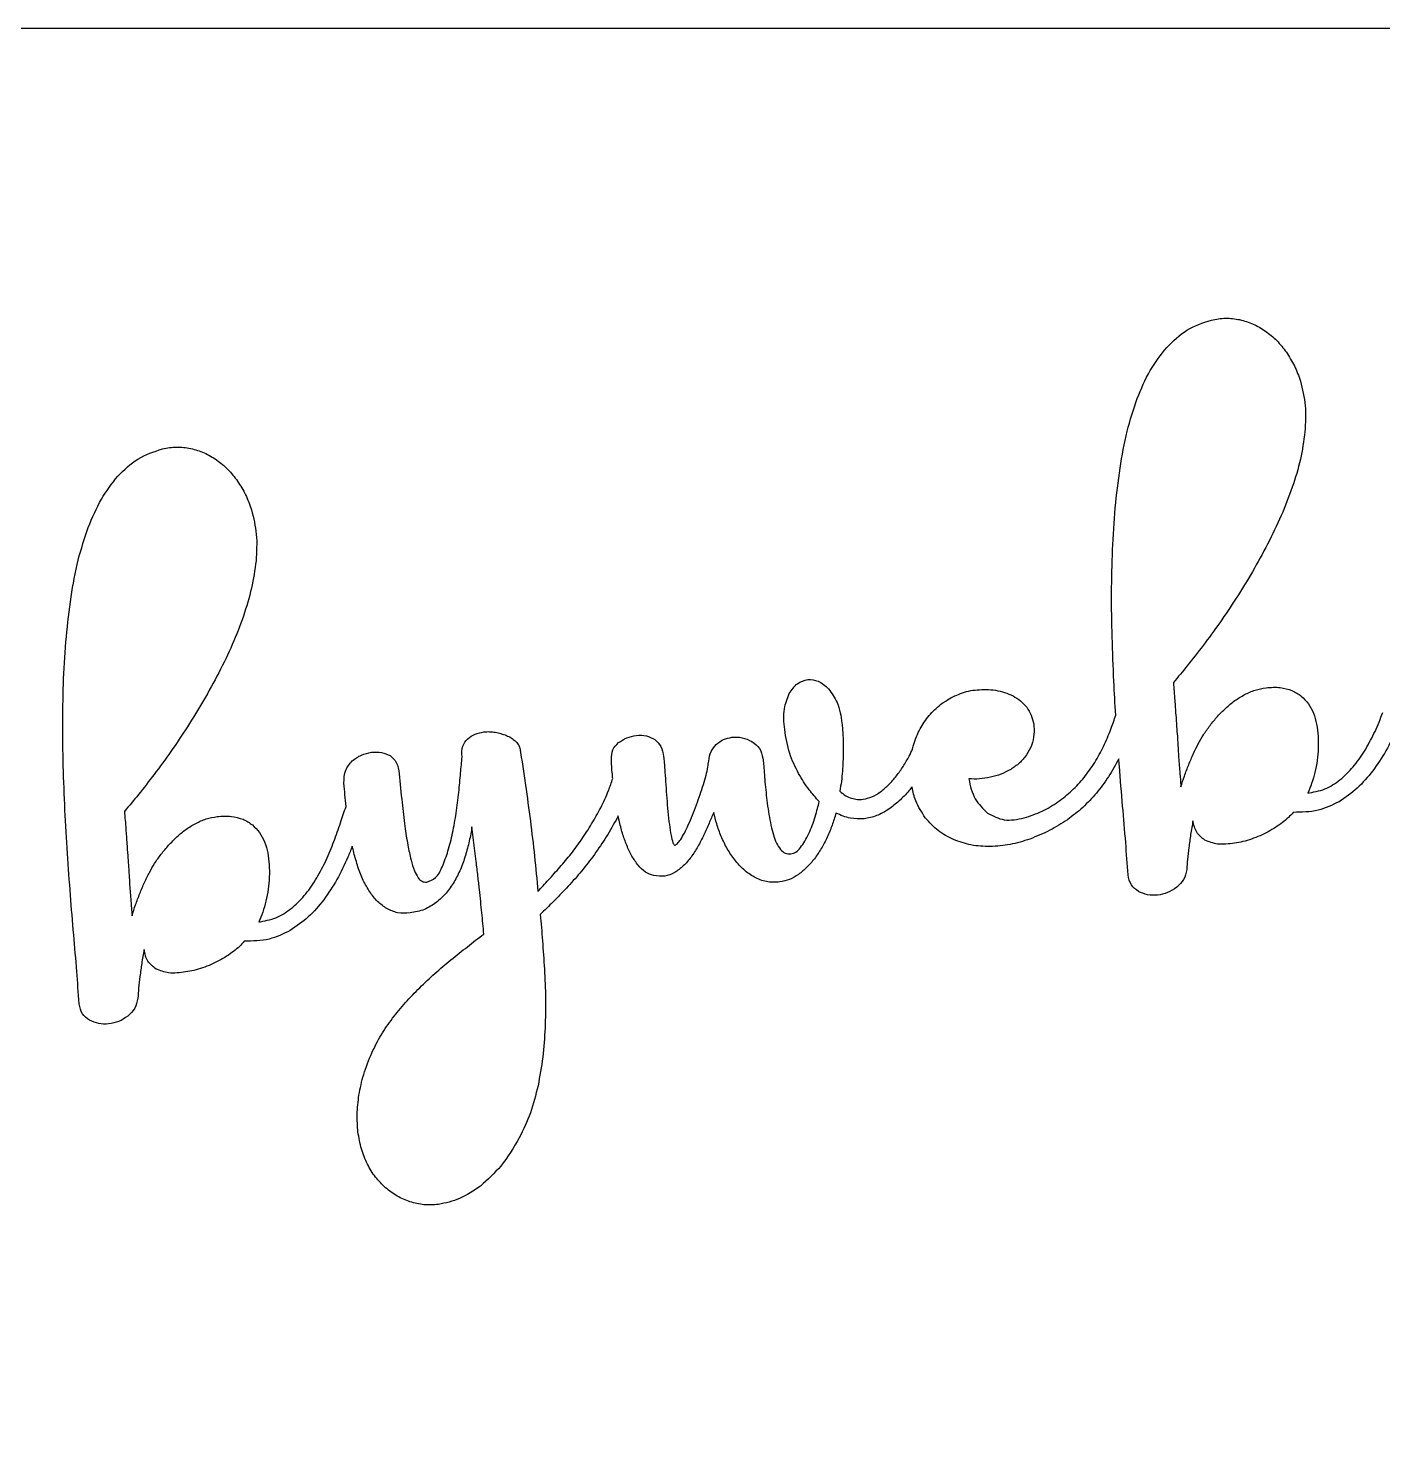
# Model space of a CAD drawing. Header units: millimetres. Extents: x -310 to 60, y -185 to 185.
# Drawn here: x -62.37 to -24.84, y 145.89 to 184.97 of the extents above; entities that cross this region are included whole.
import ezdxf

# ---------------------------------------------------------------- set-up
doc = ezdxf.new("R2010")
doc.units = ezdxf.units.MM
doc.layers.get('0').update_dxf_attribs({"linetype": 'CONTINUOUS'})

msp = doc.modelspace()

# ---------------------------------------------------------------- linework, layer by layer
for p, q in [((-26.92, 163.78), (-26.873, 163.786)), ((-49.961, 161.888), (-50.079, 162.846)), ((-55.982, 160.211), (-55.934, 160.217))]:
    msp.add_line(p, q)
msp.add_lwpolyline([(-200.681, -184.932), (-200.681, -185.032), (-240.681, -185.032), (-240.681, -184.932), (-245.424, -180.189), (-265.424, -180.189), (-270.262, -185.032), (-305.471, -185.032), (-310.471, -180.224), (-310.471, 179.968), (-305.471, 184.968), (54.529, 184.968), (59.529, 179.968), (59.529, -180.032), (54.529, -185.032), (19.319, -185.032), (14.482, -180.189), (-5.518, -180.189), (-10.261, -184.932), (-10.261, -185.032), (-50.261, -185.032), (-50.261, -184.932), (-55.004, -180.189), (-195.939, -180.189)], close=True)
for points, knots in [([(-30.83, 176.127), (-30.654, 176.301), (-30.3, 176.65), (-29.829, 176.806), (-29.593, 176.884)], [0, 0, 0, 0, 0.0732222, 0.1467386, 0.1467386, 0.1467386, 0.1467386]), ([(-29.593, 176.884), (-29.461, 176.909), (-29.201, 176.958), (-28.938, 176.916), (-28.809, 176.895)], [0, 0, 0, 0, 0.03990095, 0.07898185, 0.07898185, 0.07898185, 0.07898185]), ([(-28.809, 176.895), (-28.682, 176.861), (-28.428, 176.79), (-28.205, 176.649), (-28.093, 176.578)], [0, 0, 0, 0, 0.03912047, 0.07869063, 0.07869063, 0.07869063, 0.07869063]), ([(-28.093, 176.578), (-27.985, 176.495), (-27.766, 176.325), (-27.598, 176.103), (-27.513, 175.991)], [0, 0, 0, 0, 0.04065472, 0.08288815, 0.08288815, 0.08288815, 0.08288815]), ([(-31.648, 174.709), (-31.538, 174.976), (-31.329, 175.485), (-30.991, 175.92), (-30.83, 176.127)], [0, 0, 0, 0, 0.085987, 0.1643469, 0.1643469, 0.1643469, 0.1643469]), ([(-27.513, 175.991), (-27.434, 175.867), (-27.274, 175.616), (-27.175, 175.335), (-27.125, 175.192)], [0, 0, 0, 0, 0.04380397, 0.08906321, 0.08906321, 0.08906321, 0.08906321]), ([(-27.125, 175.192), (-27.07, 174.967), (-26.956, 174.505), (-26.986, 174.03), (-27, 173.787)], [0, 0, 0, 0, 0.0690171, 0.1418029, 0.1418029, 0.1418029, 0.1418029]), ([(-32.124, 172.783), (-32.068, 173.125), (-31.959, 173.78), (-31.748, 174.409), (-31.648, 174.709)], [0, 0, 0, 0, 0.1039312, 0.1987395, 0.1987395, 0.1987395, 0.1987395]), ([(-27, 173.787), (-27.035, 173.532), (-27.106, 173.009), (-27.267, 172.507), (-27.35, 172.251)], [0, 0, 0, 0, 0.0770821, 0.1577966, 0.1577966, 0.1577966, 0.1577966]), ([(-59.892, 172.559), (-59.716, 172.733), (-59.362, 173.081), (-58.891, 173.237), (-58.655, 173.315)], [0, 0, 0, 0, 0.0732222, 0.1467386, 0.1467386, 0.1467386, 0.1467386]), ([(-58.655, 173.315), (-58.523, 173.34), (-58.262, 173.39), (-58, 173.348), (-57.871, 173.327)], [0, 0, 0, 0, 0.03990095, 0.07898185, 0.07898185, 0.07898185, 0.07898185]), ([(-57.871, 173.327), (-57.744, 173.292), (-57.49, 173.222), (-57.267, 173.081), (-57.155, 173.01)], [0, 0, 0, 0, 0.03912003, 0.07869096, 0.07869096, 0.07869096, 0.07869096]), ([(-57.155, 173.01), (-57.047, 172.927), (-56.828, 172.756), (-56.66, 172.535), (-56.575, 172.422)], [0, 0, 0, 0, 0.04065407, 0.0828875, 0.0828875, 0.0828875, 0.0828875]), ([(-32.33, 170.521), (-32.31, 170.907), (-32.271, 171.664), (-32.173, 172.415), (-32.124, 172.783)], [0, 0, 0, 0, 0.1160285, 0.2272083, 0.2272083, 0.2272083, 0.2272083]), ([(-60.709, 171.141), (-60.6, 171.407), (-60.39, 171.917), (-60.053, 172.352), (-59.892, 172.559)], [0, 0, 0, 0, 0.0859873, 0.1643468, 0.1643468, 0.1643468, 0.1643468]), ([(-56.575, 172.422), (-56.496, 172.299), (-56.335, 172.048), (-56.237, 171.767), (-56.186, 171.624)], [0, 0, 0, 0, 0.04380397, 0.08906321, 0.08906321, 0.08906321, 0.08906321]), ([(-27.35, 172.251), (-27.448, 171.987), (-27.647, 171.451), (-27.903, 170.94), (-28.033, 170.68)], [0, 0, 0, 0, 0.0842305, 0.1714462, 0.1714462, 0.1714462, 0.1714462]), ([(-56.186, 171.624), (-56.131, 171.399), (-56.018, 170.937), (-56.047, 170.462), (-56.062, 170.218)], [0, 0, 0, 0, 0.0690172, 0.141803, 0.141803, 0.141803, 0.141803]), ([(-61.186, 169.214), (-61.129, 169.557), (-61.021, 170.212), (-60.81, 170.841), (-60.709, 171.141)], [0, 0, 0, 0, 0.1039313, 0.1987395, 0.1987395, 0.1987395, 0.1987395]), ([(-32.341, 168.101), (-32.35, 168.509), (-32.368, 169.315), (-32.343, 170.122), (-32.33, 170.521)], [0, 0, 0, 0, 0.1222313, 0.2419801, 0.2419801, 0.2419801, 0.2419801]), ([(-28.033, 170.68), (-28.171, 170.422), (-28.444, 169.913), (-28.75, 169.424), (-28.902, 169.183)], [0, 0, 0, 0, 0.0876744, 0.1730869, 0.1730869, 0.1730869, 0.1730869]), ([(-56.062, 170.218), (-56.097, 169.963), (-56.168, 169.441), (-56.329, 168.939), (-56.412, 168.682)], [0, 0, 0, 0, 0.0770824, 0.1577965, 0.1577965, 0.1577965, 0.1577965]), ([(-61.392, 166.952), (-61.372, 167.339), (-61.333, 168.096), (-61.234, 168.847), (-61.186, 169.214)], [0, 0, 0, 0, 0.1160283, 0.2272082, 0.2272082, 0.2272082, 0.2272082]), ([(-28.902, 169.183), (-29.052, 168.953), (-29.346, 168.505), (-29.666, 168.076), (-29.822, 167.867)], [0, 0, 0, 0, 0.0823098, 0.1606278, 0.1606278, 0.1606278, 0.1606278]), ([(-56.412, 168.682), (-56.509, 168.419), (-56.708, 167.883), (-56.965, 167.371), (-57.095, 167.111)], [0, 0, 0, 0, 0.0842305, 0.1714462, 0.1714462, 0.1714462, 0.1714462]), ([(-32.242, 165.943), (-32.261, 166.255), (-32.303, 166.974), (-32.328, 167.694), (-32.341, 168.101)], [0.0264023, 0.0264023, 0.0264023, 0.0264023, 0.1201037, 0.2424794, 0.2424794, 0.2424794, 0.2424794]), ([(-29.822, 167.867), (-29.966, 167.679), (-30.234, 167.331), (-30.516, 166.995), (-30.645, 166.841)], [0, 0, 0, 0, 0.0710642, 0.1315458, 0.1315458, 0.1315458, 0.1315458]), ([(-61.403, 164.533), (-61.412, 164.94), (-61.429, 165.747), (-61.404, 166.553), (-61.392, 166.952)], [0, 0, 0, 0, 0.1222312, 0.2419802, 0.2419802, 0.2419802, 0.2419802]), ([(-57.095, 167.111), (-57.233, 166.853), (-57.505, 166.345), (-57.812, 165.856), (-57.963, 165.614)], [0, 0, 0, 0, 0.087675, 0.1730871, 0.1730871, 0.1730871, 0.1730871]), ([(-41.289, 166.537), (-41.221, 166.641), (-41.095, 166.833), (-40.876, 166.897), (-40.775, 166.927)], [0, 0, 0, 0, 0.03577073, 0.06641086, 0.06641086, 0.06641086, 0.06641086]), ([(-40.775, 166.927), (-40.676, 166.921), (-40.454, 166.907), (-40.29, 166.755), (-40.2, 166.671)], [0, 0, 0, 0, 0.02905178, 0.06471279, 0.06471279, 0.06471279, 0.06471279]), ([(-41.415, 165.542), (-41.435, 165.735), (-41.469, 166.078), (-41.344, 166.397), (-41.289, 166.537)], [0, 0, 0, 0, 0.0570326, 0.1015369, 0.1015369, 0.1015369, 0.1015369]), ([(-40.2, 166.671), (-40.111, 166.547), (-39.906, 166.261), (-39.856, 165.911), (-39.828, 165.713)], [0, 0, 0, 0, 0.0452373, 0.1040756, 0.1040756, 0.1040756, 0.1040756]), ([(-36.757, 166.447), (-36.613, 166.509), (-36.318, 166.636), (-35.997, 166.646), (-35.833, 166.651)], [0, 0, 0, 0, 0.04661331, 0.09538192, 0.09538192, 0.09538192, 0.09538192]), ([(-35.833, 166.651), (-35.745, 166.647), (-35.571, 166.639), (-35.404, 166.592), (-35.321, 166.569)], [0, 0, 0, 0, 0.02621276, 0.05198516, 0.05198516, 0.05198516, 0.05198516]), ([(-35.321, 166.569), (-35.241, 166.54), (-35.084, 166.481), (-34.948, 166.382), (-34.881, 166.333)], [0, 0, 0, 0, 0.02526576, 0.05015843, 0.05015843, 0.05015843, 0.05015843]), ([(-30.645, 166.841), (-30.632, 166.677), (-30.609, 166.379), (-30.588, 166.082), (-30.578, 165.948)], [0, 0, 0, 0, 0.04940132, 0.08949876, 0.08949876, 0.08949876, 0.08949876]), ([(-29.192, 166.136), (-29.111, 166.208), (-28.949, 166.349), (-28.763, 166.456), (-28.67, 166.509)], [0, 0, 0, 0, 0.0322931, 0.06430961, 0.06430961, 0.06430961, 0.06430961]), ([(-28.67, 166.509), (-28.575, 166.554), (-28.385, 166.644), (-28.179, 166.679), (-28.076, 166.697)], [0, 0, 0, 0, 0.03148333, 0.06251354, 0.06251354, 0.06251354, 0.06251354]), ([(-28.076, 166.697), (-27.944, 166.709), (-27.7, 166.731), (-27.467, 166.656), (-27.36, 166.621)], [0, 0, 0, 0, 0.03935915, 0.07270146, 0.07270146, 0.07270146, 0.07270146]), ([(-27.36, 166.621), (-27.27, 166.575), (-27.092, 166.484), (-26.966, 166.33), (-26.904, 166.254)], [0, 0, 0, 0, 0.03012771, 0.05910964, 0.05910964, 0.05910964, 0.05910964]), ([(-37.449, 165.884), (-37.35, 165.995), (-37.15, 166.22), (-36.889, 166.371), (-36.757, 166.447)], [0, 0, 0, 0, 0.04432318, 0.0897396, 0.0897396, 0.0897396, 0.0897396]), ([(-34.881, 166.333), (-34.82, 166.277), (-34.697, 166.164), (-34.622, 166.015), (-34.585, 165.94)], [0, 0, 0, 0, 0.02463033, 0.04956544, 0.04956544, 0.04956544, 0.04956544]), ([(-29.629, 165.654), (-29.561, 165.739), (-29.426, 165.909), (-29.27, 166.061), (-29.192, 166.136)], [0, 0, 0, 0, 0.03257683, 0.06513873, 0.06513873, 0.06513873, 0.06513873]), ([(-26.904, 166.254), (-26.852, 166.169), (-26.745, 165.994), (-26.7, 165.793), (-26.677, 165.69)], [0, 0, 0, 0, 0.02963799, 0.06120509, 0.06120509, 0.06120509, 0.06120509]), ([(-39.828, 165.713), (-39.823, 165.663), (-39.811, 165.552), (-39.803, 165.44), (-39.799, 165.378)], [0, 0, 0, 0, 0.01500298, 0.03362475, 0.03362475, 0.03362475, 0.03362475]), ([(-37.852, 165.079), (-37.805, 165.226), (-37.712, 165.515), (-37.536, 165.763), (-37.449, 165.884)], [0, 0, 0, 0, 0.04596224, 0.09050032, 0.09050032, 0.09050032, 0.09050032]), ([(-34.585, 165.94), (-34.556, 165.857), (-34.497, 165.686), (-34.504, 165.505), (-34.508, 165.411)], [0, 0, 0, 0, 0.02594471, 0.05382575, 0.05382575, 0.05382575, 0.05382575]), ([(-32.58, 165.074), (-32.509, 165.233), (-32.382, 165.517), (-32.284, 165.812), (-32.242, 165.943)], [0, 0, 0, 0, 0.05215117, 0.09335312, 0.09335312, 0.09335312, 0.09335312]), ([(-30.578, 165.948), (-30.57, 165.84), (-30.556, 165.642), (-30.542, 165.444), (-30.535, 165.355)], [0, 0, 0, 0, 0.03259176, 0.05947569, 0.05947569, 0.05947569, 0.05947569]), ([(-26.677, 165.69), (-26.661, 165.58), (-26.628, 165.36), (-26.63, 165.137), (-26.632, 165.024)], [0, 0, 0, 0, 0.03315008, 0.06679314, 0.06679314, 0.06679314, 0.06679314]), ([(-25.317, 164.998), (-25.227, 165.16), (-25.045, 165.487), (-24.911, 165.836), (-24.843, 166.012)], [0, 0, 0, 0, 0.0555072, 0.1119936, 0.1119936, 0.1119936, 0.1119936]), ([(-57.963, 165.614), (-58.114, 165.385), (-58.408, 164.937), (-58.728, 164.508), (-58.884, 164.298)], [0, 0, 0, 0, 0.0823098, 0.1606278, 0.1606278, 0.1606278, 0.1606278]), ([(-50.197, 165.286), (-50.131, 165.333), (-49.996, 165.429), (-49.832, 165.459), (-49.749, 165.474)], [0, 0, 0, 0, 0.02403349, 0.04915164, 0.04915164, 0.04915164, 0.04915164]), ([(-49.749, 165.474), (-49.697, 165.479), (-49.591, 165.487), (-49.486, 165.472), (-49.433, 165.465)], [0, 0, 0, 0, 0.01564581, 0.03165603, 0.03165603, 0.03165603, 0.03165603]), ([(-49.433, 165.465), (-49.381, 165.454), (-49.276, 165.432), (-49.176, 165.394), (-49.126, 165.375)], [0, 0, 0, 0, 0.01613418, 0.03203303, 0.03203303, 0.03203303, 0.03203303]), ([(-49.126, 165.375), (-49.08, 165.355), (-48.991, 165.315), (-48.915, 165.254), (-48.878, 165.225)], [0, 0, 0, 0, 0.01514338, 0.02915049, 0.02915049, 0.02915049, 0.02915049]), ([(-46.019, 165.177), (-45.944, 165.226), (-45.795, 165.326), (-45.618, 165.359), (-45.53, 165.376)], [0, 0, 0, 0, 0.02655026, 0.0533233, 0.0533233, 0.0533233, 0.0533233]), ([(-45.53, 165.376), (-45.433, 165.382), (-45.25, 165.394), (-45.09, 165.306), (-45.014, 165.264)], [0, 0, 0, 0, 0.02838571, 0.05375036, 0.05375036, 0.05375036, 0.05375036]), ([(-43.311, 165.128), (-43.246, 165.179), (-43.117, 165.279), (-42.956, 165.311), (-42.876, 165.327)], [0, 0, 0, 0, 0.02414933, 0.04841799, 0.04841799, 0.04841799, 0.04841799]), ([(-42.876, 165.327), (-42.781, 165.33), (-42.586, 165.337), (-42.412, 165.251), (-42.323, 165.207)], [0, 0, 0, 0, 0.02813691, 0.05733502, 0.05733502, 0.05733502, 0.05733502]), ([(-41.029, 164.32), (-41.121, 164.504), (-41.313, 164.891), (-41.38, 165.318), (-41.415, 165.542)], [0, 0, 0, 0, 0.0610758, 0.1288288, 0.1288288, 0.1288288, 0.1288288]), ([(-39.799, 165.378), (-39.796, 165.306), (-39.788, 165.153), (-39.79, 165), (-39.791, 164.92)], [0, 0, 0, 0, 0.02167484, 0.0458617, 0.0458617, 0.0458617, 0.0458617]), ([(-34.508, 165.411), (-34.524, 165.306), (-34.555, 165.1), (-34.662, 164.922), (-34.715, 164.836)], [0, 0, 0, 0, 0.03164288, 0.06172583, 0.06172583, 0.06172583, 0.06172583]), ([(-30.535, 165.355), (-30.53, 165.282), (-30.52, 165.148), (-30.513, 165.014), (-30.51, 164.953)], [0, 0, 0, 0, 0.02208264, 0.04027222, 0.04027222, 0.04027222, 0.04027222]), ([(-29.954, 165.148), (-29.907, 165.232), (-29.81, 165.408), (-29.691, 165.569), (-29.629, 165.654)], [0, 0, 0, 0, 0.0288004, 0.06013014, 0.06013014, 0.06013014, 0.06013014]), ([(-24.456, 165.569), (-24.55, 165.36), (-24.736, 164.947), (-24.995, 164.576), (-25.122, 164.394)], [0, 0, 0, 0, 0.0688569, 0.1353862, 0.1353862, 0.1353862, 0.1353862]), ([(-53.398, 164.67), (-53.316, 164.731), (-53.155, 164.851), (-52.957, 164.891), (-52.86, 164.911)], [0, 0, 0, 0, 0.03025863, 0.05968192, 0.05968192, 0.05968192, 0.05968192]), ([(-52.86, 164.911), (-52.766, 164.917), (-52.586, 164.929), (-52.424, 164.853), (-52.346, 164.817)], [0, 0, 0, 0, 0.02772576, 0.05295321, 0.05295321, 0.05295321, 0.05295321]), ([(-50.353, 164.784), (-50.358, 164.888), (-50.367, 165.076), (-50.25, 165.221), (-50.197, 165.286)], [0, 0, 0, 0, 0.03000621, 0.05428194, 0.05428194, 0.05428194, 0.05428194]), ([(-48.878, 165.225), (-48.848, 165.195), (-48.79, 165.139), (-48.764, 165.064), (-48.751, 165.029)], [0, 0, 0, 0, 0.01252299, 0.02362899, 0.02362899, 0.02362899, 0.02362899]), ([(-48.751, 165.029), (-48.698, 164.687), (-48.595, 164.014), (-48.505, 163.34), (-48.461, 163.009)], [0, 0, 0, 0, 0.1038389, 0.2040482, 0.2040482, 0.2040482, 0.2040482]), ([(-46.21, 164.712), (-46.209, 164.805), (-46.208, 164.986), (-46.081, 165.115), (-46.019, 165.177)], [0, 0, 0, 0, 0.02681362, 0.05205722, 0.05205722, 0.05205722, 0.05205722]), ([(-45.014, 165.264), (-44.952, 165.203), (-44.819, 165.074), (-44.786, 164.89), (-44.769, 164.792)], [0, 0, 0, 0, 0.02533616, 0.05436113, 0.05436113, 0.05436113, 0.05436113]), ([(-43.52, 164.667), (-43.507, 164.758), (-43.481, 164.933), (-43.366, 165.065), (-43.311, 165.128)], [0, 0, 0, 0, 0.02696671, 0.05158861, 0.05158861, 0.05158861, 0.05158861]), ([(-42.323, 165.207), (-42.244, 165.149), (-42.084, 165.032), (-42.04, 164.84), (-42.018, 164.743)], [0, 0, 0, 0, 0.02852115, 0.05723743, 0.05723743, 0.05723743, 0.05723743]), ([(-39.791, 164.92), (-39.794, 164.833), (-39.798, 164.654), (-39.81, 164.476), (-39.816, 164.385)], [0, 0, 0, 0, 0.0261159, 0.05356586, 0.05356586, 0.05356586, 0.05356586]), ([(-33.116, 164.216), (-33.014, 164.35), (-32.81, 164.619), (-32.657, 164.921), (-32.58, 165.074)], [0, 0, 0, 0, 0.0502187, 0.1012918, 0.1012918, 0.1012918, 0.1012918]), ([(-30.51, 164.953), (-30.507, 164.901), (-30.502, 164.798), (-30.494, 164.697), (-30.491, 164.647)], [0, 0, 0, 0, 0.01578501, 0.03065399, 0.03065399, 0.03065399, 0.03065399]), ([(-30.221, 164.565), (-30.178, 164.669), (-30.097, 164.867), (-30, 165.057), (-29.954, 165.148)], [0, 0, 0, 0, 0.03347156, 0.06413351, 0.06413351, 0.06413351, 0.06413351]), ([(-26.632, 165.024), (-26.639, 164.911), (-26.653, 164.686), (-26.701, 164.464), (-26.725, 164.354)], [0, 0, 0, 0, 0.03389144, 0.06776138, 0.06776138, 0.06776138, 0.06776138]), ([(-25.979, 164.186), (-25.855, 164.305), (-25.602, 164.55), (-25.413, 164.847), (-25.317, 164.998)], [0, 0, 0, 0, 0.0514927, 0.1051442, 0.1051442, 0.1051442, 0.1051442]), ([(-61.287, 162.111), (-61.312, 162.511), (-61.362, 163.317), (-61.389, 164.125), (-61.403, 164.533)], [0, 0, 0, 0, 0.1201037, 0.2424795, 0.2424795, 0.2424795, 0.2424795]), ([(-53.625, 164.055), (-53.622, 164.18), (-53.618, 164.413), (-53.468, 164.588), (-53.398, 164.67)], [0, 0, 0, 0, 0.03616613, 0.06729594, 0.06729594, 0.06729594, 0.06729594]), ([(-52.346, 164.817), (-52.282, 164.758), (-52.136, 164.624), (-52.111, 164.426), (-52.097, 164.316)], [0, 0, 0, 0, 0.02554782, 0.05760474, 0.05760474, 0.05760474, 0.05760474]), ([(-50.444, 163.799), (-50.427, 163.978), (-50.396, 164.306), (-50.367, 164.634), (-50.353, 164.784)], [0, 0, 0, 0, 0.05390196, 0.09885627, 0.09885627, 0.09885627, 0.09885627]), ([(-46.189, 164.297), (-46.196, 164.375), (-46.209, 164.513), (-46.21, 164.651), (-46.21, 164.712)], [0, 0, 0, 0, 0.0232737, 0.0415281, 0.0415281, 0.0415281, 0.0415281]), ([(-44.769, 164.792), (-44.763, 164.738), (-44.749, 164.592), (-44.739, 164.447), (-44.733, 164.355)], [0, 0, 0, 0, 0.01635621, 0.04383937, 0.04383937, 0.04383937, 0.04383937]), ([(-43.593, 164.278), (-43.574, 164.352), (-43.542, 164.481), (-43.527, 164.612), (-43.52, 164.667)], [0, 0, 0, 0, 0.02310634, 0.03969675, 0.03969675, 0.03969675, 0.03969675]), ([(-42.018, 164.743), (-42.012, 164.689), (-41.998, 164.56), (-41.988, 164.43), (-41.983, 164.354)], [0, 0, 0, 0, 0.01635278, 0.03902067, 0.03902067, 0.03902067, 0.03902067]), ([(-38.319, 164.254), (-38.254, 164.341), (-38.124, 164.517), (-38.017, 164.709), (-37.964, 164.806)], [0, 0, 0, 0, 0.0324899, 0.0656712, 0.0656712, 0.0656712, 0.0656712]), ([(-34.715, 164.836), (-34.777, 164.758), (-34.901, 164.602), (-35.067, 164.493), (-35.15, 164.438)], [0, 0, 0, 0, 0.02964709, 0.05926724, 0.05926724, 0.05926724, 0.05926724]), ([(-32.158, 164.731), (-32.25, 164.561), (-32.43, 164.227), (-32.663, 163.927), (-32.778, 163.78)], [0.0001326, 0.0001326, 0.0001326, 0.0001326, 0.0579603, 0.1138795, 0.1138795, 0.1138795, 0.1138795]), ([(-32.051, 163.422), (-32.082, 163.788), (-32.12, 164.225), (-32.153, 164.661), (-32.158, 164.731)], [0, 0, 0, 0, 0.1103358, 0.1314001, 0.1314001, 0.1314001, 0.1314001]), ([(-30.491, 164.647), (-30.487, 164.598), (-30.479, 164.499), (-30.47, 164.399), (-30.466, 164.348)], [0, 0, 0, 0, 0.01471217, 0.03002396, 0.03002396, 0.03002396, 0.03002396]), ([(-30.436, 163.953), (-30.405, 164.052), (-30.34, 164.259), (-30.261, 164.461), (-30.221, 164.565)], [0, 0, 0, 0, 0.0312722, 0.06495289, 0.06495289, 0.06495289, 0.06495289]), ([(-58.884, 164.298), (-59.028, 164.111), (-59.296, 163.763), (-59.577, 163.427), (-59.707, 163.272)], [0, 0, 0, 0, 0.0710642, 0.1315458, 0.1315458, 0.1315458, 0.1315458]), ([(-52.097, 164.316), (-52.071, 164.049), (-52.024, 163.563), (-51.964, 163.079), (-51.937, 162.86)], [0, 0, 0, 0, 0.0804169, 0.1464171, 0.1464171, 0.1464171, 0.1464171]), ([(-46.511, 163.375), (-46.435, 163.531), (-46.306, 163.795), (-46.214, 164.073), (-46.178, 164.188)], [0, 0, 0, 0, 0.05191526, 0.08793225, 0.08793225, 0.08793225, 0.08793225]), ([(-44.733, 164.355), (-44.725, 164.241), (-44.709, 164.003), (-44.691, 163.765), (-44.682, 163.642)], [0, 0, 0, 0, 0.03439705, 0.07149076, 0.07149076, 0.07149076, 0.07149076]), ([(-43.757, 163.738), (-43.726, 163.83), (-43.666, 164.008), (-43.617, 164.19), (-43.593, 164.278)], [0, 0, 0, 0, 0.02912502, 0.05642483, 0.05642483, 0.05642483, 0.05642483]), ([(-41.983, 164.354), (-41.975, 164.265), (-41.961, 164.08), (-41.942, 163.894), (-41.932, 163.798)], [0, 0, 0, 0, 0.02687049, 0.05583019, 0.05583019, 0.05583019, 0.05583019]), ([(-40.457, 163.544), (-40.553, 163.651), (-40.77, 163.891), (-40.937, 164.167), (-41.029, 164.32)], [0, 0, 0, 0, 0.04318358, 0.09664948, 0.09664948, 0.09664948, 0.09664948]), ([(-39.816, 164.385), (-39.824, 164.292), (-39.84, 164.106), (-39.872, 163.923), (-39.887, 163.832)], [0, 0, 0, 0, 0.0279842, 0.05575851, 0.05575851, 0.05575851, 0.05575851]), ([(-38.755, 163.82), (-38.677, 163.884), (-38.518, 164.014), (-38.386, 164.173), (-38.319, 164.254)], [0, 0, 0, 0, 0.03024556, 0.06169908, 0.06169908, 0.06169908, 0.06169908]), ([(-35.715, 164.217), (-35.816, 164.198), (-36.014, 164.161), (-36.215, 164.17), (-36.314, 164.174)], [0, 0, 0, 0, 0.03060974, 0.0602478, 0.0602478, 0.0602478, 0.0602478]), ([(-36.314, 164.174), (-36.272, 163.978), (-36.192, 163.61), (-35.92, 163.35), (-35.793, 163.228)], [0, 0, 0, 0, 0.0585413, 0.1101711, 0.1101711, 0.1101711, 0.1101711]), ([(-35.15, 164.438), (-35.239, 164.39), (-35.418, 164.294), (-35.616, 164.243), (-35.715, 164.217)], [0, 0, 0, 0, 0.03012126, 0.06087285, 0.06087285, 0.06087285, 0.06087285]), ([(-33.842, 163.534), (-33.709, 163.636), (-33.443, 163.838), (-33.225, 164.09), (-33.116, 164.216)], [0, 0, 0, 0, 0.050022, 0.09984211, 0.09984211, 0.09984211, 0.09984211]), ([(-30.466, 164.348), (-30.461, 164.289), (-30.451, 164.157), (-30.441, 164.026), (-30.436, 163.953)], [0, 0, 0, 0, 0.01771586, 0.03964091, 0.03964091, 0.03964091, 0.03964091]), ([(-26.725, 164.354), (-26.752, 164.25), (-26.803, 164.054), (-26.883, 163.868), (-26.92, 163.78)], [0, 0, 0, 0, 0.03212422, 0.06072369, 0.06072369, 0.06072369, 0.06072369]), ([(-26.873, 163.786), (-26.708, 163.818), (-26.379, 163.882), (-26.112, 164.085), (-25.979, 164.186)], [0, 0, 0, 0, 0.0497241, 0.09909959, 0.09909959, 0.09909959, 0.09909959]), ([(-25.122, 164.394), (-25.258, 164.227), (-25.527, 163.899), (-25.878, 163.66), (-26.051, 163.542)], [0, 0, 0, 0, 0.0641199, 0.1266157, 0.1266157, 0.1266157, 0.1266157]), ([(-53.568, 163.412), (-53.578, 163.518), (-53.598, 163.733), (-53.616, 163.947), (-53.625, 164.055)], [0.00565195, 0.00565195, 0.00565195, 0.00565195, 0.03766899, 0.07024119, 0.07024119, 0.07024119, 0.07024119]), ([(-50.615, 162.678), (-50.579, 162.861), (-50.506, 163.232), (-50.465, 163.608), (-50.444, 163.799)], [0, 0, 0, 0, 0.0559356, 0.1134529, 0.1134529, 0.1134529, 0.1134529]), ([(-43.971, 163.167), (-43.933, 163.262), (-43.858, 163.451), (-43.79, 163.643), (-43.757, 163.738)], [0, 0, 0, 0, 0.03067103, 0.06092526, 0.06092526, 0.06092526, 0.06092526]), ([(-41.932, 163.798), (-41.921, 163.698), (-41.899, 163.493), (-41.867, 163.289), (-41.851, 163.186)], [0, 0, 0, 0, 0.03045035, 0.06180934, 0.06180934, 0.06180934, 0.06180934]), ([(-39.887, 163.832), (-39.835, 163.787), (-39.737, 163.703), (-39.617, 163.658), (-39.561, 163.636)], [0, 0, 0, 0, 0.02047354, 0.03830068, 0.03830068, 0.03830068, 0.03830068]), ([(-39.243, 163.609), (-39.159, 163.626), (-38.982, 163.664), (-38.833, 163.766), (-38.755, 163.82)], [0, 0, 0, 0, 0.02562595, 0.05363464, 0.05363464, 0.05363464, 0.05363464]), ([(-37.972, 163.843), (-38.06, 163.746), (-38.234, 163.555), (-38.441, 163.402), (-38.544, 163.326)], [0, 0, 0, 0, 0.03914569, 0.07724472, 0.07724472, 0.07724472, 0.07724472]), ([(-37.518, 163.095), (-37.616, 163.247), (-37.788, 163.513), (-37.86, 163.818), (-37.885, 163.952)], [0, 0, 0, 0, 0.05348182, 0.09407697, 0.09407697, 0.09407697, 0.09407697]), ([(-32.778, 163.78), (-32.9, 163.643), (-33.143, 163.37), (-33.436, 163.15), (-33.582, 163.04)], [0, 0, 0, 0, 0.0547755, 0.109472, 0.109472, 0.109472, 0.109472]), ([(-53.905, 162.443), (-53.843, 162.615), (-53.728, 162.937), (-53.619, 163.261), (-53.568, 163.412)], [0, 0, 0, 0, 0.0548062, 0.1025383, 0.1025383, 0.1025383, 0.1025383]), ([(-47.038, 162.501), (-46.944, 162.641), (-46.755, 162.925), (-46.593, 163.225), (-46.511, 163.375)], [0, 0, 0, 0, 0.0507986, 0.1021907, 0.1021907, 0.1021907, 0.1021907]), ([(-44.682, 163.642), (-44.672, 163.517), (-44.652, 163.272), (-44.624, 163.027), (-44.61, 162.907)], [0, 0, 0, 0, 0.03767418, 0.07382708, 0.07382708, 0.07382708, 0.07382708]), ([(-40.568, 163.126), (-40.546, 163.201), (-40.506, 163.34), (-40.472, 163.48), (-40.457, 163.544)], [0, 0, 0, 0, 0.02359609, 0.04334737, 0.04334737, 0.04334737, 0.04334737]), ([(-39.561, 163.636), (-39.508, 163.623), (-39.403, 163.598), (-39.296, 163.605), (-39.243, 163.609)], [0, 0, 0, 0, 0.01636626, 0.03205348, 0.03205348, 0.03205348, 0.03205348]), ([(-34.779, 163.093), (-34.61, 163.148), (-34.279, 163.255), (-33.986, 163.442), (-33.842, 163.534)], [0, 0, 0, 0, 0.0530457, 0.1039792, 0.1039792, 0.1039792, 0.1039792]), ([(-31.901, 161.512), (-31.922, 161.811), (-31.966, 162.448), (-32.022, 163.084), (-32.051, 163.422)], [0, 0, 0, 0, 0.0899626, 0.1915874, 0.1915874, 0.1915874, 0.1915874]), ([(-26.051, 163.542), (-26.243, 163.449), (-26.645, 163.253), (-27.092, 163.249), (-27.326, 163.246)], [0, 0, 0, 0, 0.063201, 0.1323989, 0.1323989, 0.1323989, 0.1323989]), ([(-59.707, 163.272), (-59.694, 163.108), (-59.671, 162.811), (-59.649, 162.513), (-59.64, 162.38)], [0, 0, 0, 0, 0.0494013, 0.08949876, 0.08949876, 0.08949876, 0.08949876]), ([(-57.732, 162.941), (-57.636, 162.986), (-57.447, 163.076), (-57.241, 163.111), (-57.138, 163.128)], [0, 0, 0, 0, 0.03148333, 0.06251449, 0.06251449, 0.06251449, 0.06251449]), ([(-57.138, 163.128), (-57.006, 163.14), (-56.762, 163.162), (-56.529, 163.087), (-56.422, 163.053)], [0, 0, 0, 0, 0.03935915, 0.07270146, 0.07270146, 0.07270146, 0.07270146]), ([(-56.422, 163.053), (-56.331, 163.007), (-56.154, 162.915), (-56.028, 162.761), (-55.966, 162.686)], [0, 0, 0, 0, 0.03012734, 0.05910954, 0.05910954, 0.05910954, 0.05910954]), ([(-48.461, 163.009), (-48.421, 162.683), (-48.34, 162.032), (-48.281, 161.379), (-48.251, 161.052)], [0, 0, 0, 0, 0.098401, 0.196834, 0.196834, 0.196834, 0.196834]), ([(-46.088, 163.028), (-46.188, 162.853), (-46.386, 162.506), (-46.617, 162.179), (-46.731, 162.018)], [0, 0, 0, 0, 0.060636, 0.1198315, 0.1198315, 0.1198315, 0.1198315]), ([(-45.791, 162.333), (-45.832, 162.444), (-45.918, 162.671), (-45.974, 162.906), (-46.003, 163.027)], [0, 0, 0, 0, 0.0354845, 0.07256633, 0.07256633, 0.07256633, 0.07256633]), ([(-44.194, 162.674), (-44.157, 162.75), (-44.077, 162.911), (-44.008, 163.078), (-43.971, 163.167)], [0, 0, 0, 0, 0.02517237, 0.0541412, 0.0541412, 0.0541412, 0.0541412]), ([(-43.382, 163.246), (-43.424, 163.144), (-43.513, 162.935), (-43.607, 162.727), (-43.656, 162.62)], [0, 0, 0, 0, 0.03293171, 0.06832922, 0.06832922, 0.06832922, 0.06832922]), ([(-43.174, 162.582), (-43.218, 162.696), (-43.303, 162.912), (-43.357, 163.139), (-43.382, 163.246)], [0, 0, 0, 0, 0.03664077, 0.0696288, 0.0696288, 0.0696288, 0.0696288]), ([(-41.851, 163.186), (-41.834, 163.086), (-41.801, 162.896), (-41.751, 162.709), (-41.727, 162.621)], [0, 0, 0, 0, 0.03036269, 0.05787981, 0.05787981, 0.05787981, 0.05787981]), ([(-40.746, 162.656), (-40.713, 162.732), (-40.644, 162.885), (-40.594, 163.045), (-40.568, 163.126)], [0, 0, 0, 0, 0.02493103, 0.05022417, 0.05022417, 0.05022417, 0.05022417]), ([(-39.994, 163.226), (-40.028, 163.113), (-40.095, 162.885), (-40.19, 162.666), (-40.238, 162.556)], [0, 0, 0, 0, 0.03530585, 0.07143796, 0.07143796, 0.07143796, 0.07143796]), ([(-39.213, 163.068), (-39.342, 163.065), (-39.613, 163.059), (-39.863, 163.169), (-39.994, 163.226)], [0, 0, 0, 0, 0.03802542, 0.08055588, 0.08055588, 0.08055588, 0.08055588]), ([(-38.544, 163.326), (-38.649, 163.262), (-38.856, 163.135), (-39.095, 163.091), (-39.213, 163.068)], [0, 0, 0, 0, 0.0366049, 0.07227156, 0.07227156, 0.07227156, 0.07227156]), ([(-36.736, 162.49), (-36.884, 162.565), (-37.183, 162.717), (-37.406, 162.968), (-37.518, 163.095)], [0, 0, 0, 0, 0.0493225, 0.09964423, 0.09964423, 0.09964423, 0.09964423]), ([(-35.793, 163.228), (-35.642, 163.148), (-35.322, 162.978), (-34.966, 163.053), (-34.779, 163.093)], [0, 0, 0, 0, 0.049885, 0.1052599, 0.1052599, 0.1052599, 0.1052599]), ([(-33.582, 163.04), (-33.741, 162.938), (-34.071, 162.727), (-34.435, 162.582), (-34.623, 162.508)], [0, 0, 0, 0, 0.0566103, 0.1171693, 0.1171693, 0.1171693, 0.1171693]), ([(-30.103, 163.014), (-30.125, 162.886), (-30.169, 162.639), (-30.201, 162.389), (-30.217, 162.269)], [0, 0, 0, 0, 0.03896451, 0.07542069, 0.07542069, 0.07542069, 0.07542069]), ([(-29.771, 162.475), (-29.856, 162.542), (-30.033, 162.68), (-30.079, 162.9), (-30.103, 163.014)], [0, 0, 0, 0, 0.03157792, 0.06523163, 0.06523163, 0.06523163, 0.06523163]), ([(-27.624, 162.962), (-27.687, 162.917), (-27.815, 162.825), (-27.952, 162.747), (-28.022, 162.708)], [0, 0, 0, 0, 0.02321409, 0.04726406, 0.04726406, 0.04726406, 0.04726406]), ([(-27.326, 163.246), (-27.369, 163.197), (-27.459, 163.092), (-27.567, 163.007), (-27.624, 162.962)], [0, 0, 0, 0, 0.01957232, 0.0412485, 0.0412485, 0.0412485, 0.0412485]), ([(-58.691, 162.085), (-58.623, 162.17), (-58.488, 162.341), (-58.332, 162.492), (-58.254, 162.568)], [0, 0, 0, 0, 0.03257648, 0.06513876, 0.06513876, 0.06513876, 0.06513876]), ([(-58.254, 162.568), (-58.173, 162.639), (-58.011, 162.781), (-57.825, 162.887), (-57.732, 162.941)], [0, 0, 0, 0, 0.0322935, 0.06430914, 0.06430914, 0.06430914, 0.06430914]), ([(-55.966, 162.686), (-55.914, 162.601), (-55.807, 162.426), (-55.762, 162.225), (-55.739, 162.121)], [0, 0, 0, 0, 0.02963782, 0.06120492, 0.06120492, 0.06120492, 0.06120492]), ([(-51.937, 162.86), (-51.913, 162.685), (-51.869, 162.371), (-51.799, 162.062), (-51.768, 161.926)], [0, 0, 0, 0, 0.05312561, 0.09499388, 0.09499388, 0.09499388, 0.09499388]), ([(-50.899, 161.742), (-50.844, 161.885), (-50.726, 162.19), (-50.653, 162.509), (-50.615, 162.678)], [0, 0, 0, 0, 0.04588481, 0.09789049, 0.09789049, 0.09789049, 0.09789049]), ([(-50.079, 162.846), (-50.102, 162.714), (-50.148, 162.446), (-50.222, 162.183), (-50.26, 162.051)], [0, 0, 0, 0, 0.040322, 0.08165768, 0.08165768, 0.08165768, 0.08165768]), ([(-44.61, 162.907), (-44.598, 162.807), (-44.577, 162.637), (-44.531, 162.472), (-44.512, 162.406)], [0, 0, 0, 0, 0.03046328, 0.05118995, 0.05118995, 0.05118995, 0.05118995]), ([(-44.388, 162.379), (-44.356, 162.417), (-44.281, 162.509), (-44.226, 162.614), (-44.194, 162.674)], [0, 0, 0, 0, 0.0149556, 0.03541565, 0.03541565, 0.03541565, 0.03541565]), ([(-43.656, 162.62), (-43.708, 162.512), (-43.811, 162.299), (-43.944, 162.104), (-44.01, 162.008)], [0, 0, 0, 0, 0.03594637, 0.07076599, 0.07076599, 0.07076599, 0.07076599]), ([(-42.797, 161.927), (-42.87, 162.029), (-43.018, 162.235), (-43.121, 162.466), (-43.174, 162.582)], [0, 0, 0, 0, 0.0376333, 0.07572541, 0.07572541, 0.07572541, 0.07572541]), ([(-41.727, 162.621), (-41.703, 162.544), (-41.657, 162.401), (-41.572, 162.278), (-41.533, 162.221)], [0, 0, 0, 0, 0.02408432, 0.04461838, 0.04461838, 0.04461838, 0.04461838]), ([(-40.977, 162.271), (-40.936, 162.329), (-40.848, 162.451), (-40.781, 162.586), (-40.746, 162.656)], [0, 0, 0, 0, 0.02136385, 0.04495792, 0.04495792, 0.04495792, 0.04495792]), ([(-40.238, 162.556), (-40.29, 162.449), (-40.391, 162.242), (-40.524, 162.054), (-40.589, 161.963)], [0, 0, 0, 0, 0.03549045, 0.06899037, 0.06899037, 0.06899037, 0.06899037]), ([(-28.022, 162.708), (-28.095, 162.67), (-28.244, 162.593), (-28.401, 162.535), (-28.481, 162.506)], [0, 0, 0, 0, 0.02476253, 0.05015648, 0.05015648, 0.05015648, 0.05015648]), ([(-59.64, 162.38), (-59.632, 162.272), (-59.618, 162.074), (-59.603, 161.876), (-59.597, 161.787)], [0, 0, 0, 0, 0.03259179, 0.05947566, 0.05947566, 0.05947566, 0.05947566]), ([(-54.379, 161.43), (-54.289, 161.592), (-54.107, 161.919), (-53.972, 162.267), (-53.905, 162.443)], [0, 0, 0, 0, 0.0555075, 0.1119938, 0.1119938, 0.1119938, 0.1119938]), ([(-53.237, 161.733), (-53.278, 161.866), (-53.336, 162.056), (-53.381, 162.249), (-53.395, 162.307)], [0, 0, 0, 0, 0.04162645, 0.05953399, 0.05953399, 0.05953399, 0.05953399]), ([(-47.644, 161.725), (-47.539, 161.848), (-47.325, 162.097), (-47.135, 162.365), (-47.038, 162.501)], [0, 0, 0, 0, 0.04860081, 0.09847404, 0.09847404, 0.09847404, 0.09847404]), ([(-45.475, 161.78), (-45.535, 161.863), (-45.661, 162.035), (-45.746, 162.231), (-45.791, 162.333)], [0, 0, 0, 0, 0.03065761, 0.0639093, 0.0639093, 0.0639093, 0.0639093]), ([(-44.512, 162.406), (-44.497, 162.376), (-44.467, 162.315), (-44.414, 162.357), (-44.388, 162.379)], [0, 0, 0, 0, 0.00820617, 0.01651061, 0.01651061, 0.01651061, 0.01651061]), ([(-41.533, 162.221), (-41.492, 162.179), (-41.413, 162.097), (-41.3, 162.095), (-41.246, 162.093)], [0, 0, 0, 0, 0.01697175, 0.03265382, 0.03265382, 0.03265382, 0.03265382]), ([(-41.246, 162.093), (-41.197, 162.107), (-41.09, 162.138), (-41.017, 162.224), (-40.977, 162.271)], [0, 0, 0, 0, 0.01484319, 0.03284319, 0.03284319, 0.03284319, 0.03284319]), ([(-35.722, 162.3), (-35.9, 162.305), (-36.249, 162.315), (-36.577, 162.433), (-36.736, 162.49)], [0, 0, 0, 0, 0.0533054, 0.1038091, 0.1038091, 0.1038091, 0.1038091]), ([(-34.623, 162.508), (-34.803, 162.449), (-35.161, 162.333), (-35.536, 162.311), (-35.722, 162.3)], [0, 0, 0, 0, 0.0567253, 0.1122383, 0.1122383, 0.1122383, 0.1122383]), ([(-30.217, 162.269), (-30.229, 162.16), (-30.253, 161.959), (-30.268, 161.756), (-30.275, 161.663)], [0, 0, 0, 0, 0.03281852, 0.06085407, 0.06085407, 0.06085407, 0.06085407]), ([(-28.951, 162.394), (-29.11, 162.371), (-29.391, 162.329), (-29.655, 162.431), (-29.771, 162.475)], [0, 0, 0, 0, 0.04721553, 0.08361619, 0.08361619, 0.08361619, 0.08361619]), ([(-28.481, 162.506), (-28.56, 162.481), (-28.714, 162.431), (-28.873, 162.406), (-28.951, 162.394)], [0, 0, 0, 0, 0.02493119, 0.04836945, 0.04836945, 0.04836945, 0.04836945]), ([(-61.113, 159.854), (-61.144, 160.22), (-61.208, 160.972), (-61.26, 161.725), (-61.287, 162.111)], [0, 0, 0, 0, 0.1103358, 0.2264332, 0.2264332, 0.2264332, 0.2264332]), ([(-59.597, 161.787), (-59.592, 161.713), (-59.582, 161.579), (-59.575, 161.445), (-59.572, 161.385)], [0, 0, 0, 0, 0.02208266, 0.04027227, 0.04027227, 0.04027227, 0.04027227]), ([(-59.015, 161.58), (-58.969, 161.664), (-58.872, 161.84), (-58.753, 162.001), (-58.691, 162.085)], [0, 0, 0, 0, 0.02880069, 0.06013042, 0.06013042, 0.06013042, 0.06013042]), ([(-55.739, 162.121), (-55.723, 162.012), (-55.69, 161.791), (-55.692, 161.568), (-55.694, 161.456)], [0, 0, 0, 0, 0.03315008, 0.06679314, 0.06679314, 0.06679314, 0.06679314]), ([(-53.518, 162.001), (-53.612, 161.791), (-53.797, 161.379), (-54.056, 161.008), (-54.183, 160.825)], [0, 0, 0, 0, 0.0688574, 0.1353864, 0.1353864, 0.1353864, 0.1353864]), ([(-51.768, 161.926), (-51.741, 161.824), (-51.696, 161.653), (-51.61, 161.499), (-51.574, 161.436)], [0, 0, 0, 0, 0.03127397, 0.05286821, 0.05286821, 0.05286821, 0.05286821]), ([(-50.26, 162.051), (-50.302, 161.921), (-50.385, 161.667), (-50.512, 161.432), (-50.574, 161.317)], [0, 0, 0, 0, 0.04085328, 0.0800016, 0.0800016, 0.0800016, 0.0800016]), ([(-49.872, 161.113), (-49.886, 161.236), (-49.914, 161.495), (-49.945, 161.753), (-49.961, 161.888)], [0, 0, 0, 0, 0.0372027, 0.07800307, 0.07800307, 0.07800307, 0.07800307]), ([(-46.731, 162.018), (-46.847, 161.865), (-47.076, 161.564), (-47.333, 161.286), (-47.459, 161.149)], [0, 0, 0, 0, 0.0575936, 0.1134021, 0.1134021, 0.1134021, 0.1134021]), ([(-45.041, 161.494), (-45.122, 161.521), (-45.292, 161.578), (-45.412, 161.71), (-45.475, 161.78)], [0, 0, 0, 0, 0.02526576, 0.05273015, 0.05273015, 0.05273015, 0.05273015]), ([(-44.01, 162.008), (-44.077, 161.921), (-44.207, 161.755), (-44.381, 161.635), (-44.465, 161.577)], [0, 0, 0, 0, 0.03271249, 0.06296651, 0.06296651, 0.06296651, 0.06296651]), ([(-42.255, 161.45), (-42.356, 161.515), (-42.56, 161.647), (-42.717, 161.833), (-42.797, 161.927)], [0, 0, 0, 0, 0.03588111, 0.07260497, 0.07260497, 0.07260497, 0.07260497]), ([(-40.589, 161.963), (-40.656, 161.88), (-40.787, 161.718), (-40.951, 161.59), (-41.031, 161.527)], [0, 0, 0, 0, 0.03176477, 0.06221943, 0.06221943, 0.06221943, 0.06221943]), ([(-59.572, 161.385), (-59.569, 161.332), (-59.564, 161.23), (-59.556, 161.128), (-59.552, 161.079)], [0, 0, 0, 0, 0.01578501, 0.03065394, 0.03065394, 0.03065394, 0.03065394]), ([(-59.282, 160.997), (-59.24, 161.1), (-59.159, 161.298), (-59.062, 161.489), (-59.015, 161.58)], [0, 0, 0, 0, 0.03347156, 0.06413351, 0.06413351, 0.06413351, 0.06413351]), ([(-55.694, 161.456), (-55.701, 161.343), (-55.715, 161.117), (-55.763, 160.896), (-55.787, 160.786)], [0, 0, 0, 0, 0.03389134, 0.06776157, 0.06776157, 0.06776157, 0.06776157]), ([(-55.041, 160.617), (-54.917, 160.737), (-54.664, 160.981), (-54.475, 161.278), (-54.379, 161.43)], [0, 0, 0, 0, 0.0514931, 0.1051446, 0.1051446, 0.1051446, 0.1051446]), ([(-52.91, 161.042), (-52.975, 161.147), (-53.108, 161.366), (-53.193, 161.608), (-53.237, 161.733)], [0, 0, 0, 0, 0.03685395, 0.0766549, 0.0766549, 0.0766549, 0.0766549]), ([(-51.574, 161.436), (-51.54, 161.396), (-51.475, 161.32), (-51.377, 161.316), (-51.33, 161.315)], [0, 0, 0, 0, 0.01498573, 0.02841961, 0.02841961, 0.02841961, 0.02841961]), ([(-51.33, 161.315), (-51.243, 161.348), (-51.041, 161.427), (-50.951, 161.627), (-50.899, 161.742)], [0, 0, 0, 0, 0.02686121, 0.06289241, 0.06289241, 0.06289241, 0.06289241]), ([(-48.251, 161.052), (-48.152, 161.16), (-47.948, 161.383), (-47.748, 161.609), (-47.644, 161.725)], [0, 0, 0, 0, 0.0439281, 0.09059294, 0.09059294, 0.09059294, 0.09059294]), ([(-44.465, 161.577), (-44.554, 161.536), (-44.737, 161.451), (-44.938, 161.48), (-45.041, 161.494)], [0, 0, 0, 0, 0.02874875, 0.05932699, 0.05932699, 0.05932699, 0.05932699]), ([(-41.549, 161.319), (-41.676, 161.311), (-41.922, 161.297), (-42.146, 161.4), (-42.255, 161.45)], [0, 0, 0, 0, 0.03729261, 0.07271449, 0.07271449, 0.07271449, 0.07271449]), ([(-41.031, 161.527), (-41.113, 161.475), (-41.272, 161.373), (-41.458, 161.336), (-41.549, 161.319)], [0, 0, 0, 0, 0.02880114, 0.05633783, 0.05633783, 0.05633783, 0.05633783]), ([(-31.616, 161.057), (-31.689, 161.112), (-31.843, 161.225), (-31.881, 161.414), (-31.901, 161.512)], [0, 0, 0, 0, 0.02650448, 0.05542172, 0.05542172, 0.05542172, 0.05542172]), ([(-30.275, 161.663), (-30.296, 161.566), (-30.336, 161.372), (-30.481, 161.237), (-30.553, 161.17)], [0, 0, 0, 0, 0.02899932, 0.05789966, 0.05789966, 0.05789966, 0.05789966]), ([(-59.552, 161.079), (-59.548, 161.03), (-59.54, 160.93), (-59.532, 160.83), (-59.528, 160.78)], [0, 0, 0, 0, 0.01471219, 0.03002398, 0.03002398, 0.03002398, 0.03002398]), ([(-59.497, 160.384), (-59.466, 160.484), (-59.402, 160.691), (-59.323, 160.892), (-59.282, 160.997)], [0, 0, 0, 0, 0.0312724, 0.06495287, 0.06495287, 0.06495287, 0.06495287]), ([(-52.437, 160.58), (-52.526, 160.642), (-52.709, 160.77), (-52.842, 160.95), (-52.91, 161.042)], [0, 0, 0, 0, 0.03235041, 0.06655326, 0.06655326, 0.06655326, 0.06655326]), ([(-50.574, 161.317), (-50.644, 161.21), (-50.781, 160.998), (-50.972, 160.831), (-51.067, 160.748)], [0, 0, 0, 0, 0.03789866, 0.07551912, 0.07551912, 0.07551912, 0.07551912]), ([(-49.805, 160.462), (-49.815, 160.566), (-49.838, 160.783), (-49.86, 161), (-49.872, 161.113)], [0, 0, 0, 0, 0.03135576, 0.06541104, 0.06541104, 0.06541104, 0.06541104]), ([(-47.459, 161.149), (-47.582, 161.021), (-47.821, 160.774), (-48.066, 160.535), (-48.185, 160.419)], [0, 0, 0, 0, 0.0532472, 0.1029907, 0.1029907, 0.1029907, 0.1029907]), ([(-31.083, 160.953), (-31.176, 160.95), (-31.362, 160.944), (-31.531, 161.02), (-31.616, 161.057)], [0, 0, 0, 0, 0.0276683, 0.05490361, 0.05490361, 0.05490361, 0.05490361]), ([(-30.553, 161.17), (-30.635, 161.114), (-30.797, 161.004), (-30.989, 160.97), (-31.083, 160.953)], [0, 0, 0, 0, 0.02936619, 0.05777661, 0.05777661, 0.05777661, 0.05777661]), ([(-59.528, 160.78), (-59.523, 160.721), (-59.512, 160.589), (-59.503, 160.457), (-59.497, 160.384)], [0, 0, 0, 0, 0.01771584, 0.03964094, 0.03964094, 0.03964094, 0.03964094]), ([(-55.787, 160.786), (-55.814, 160.682), (-55.865, 160.486), (-55.944, 160.299), (-55.982, 160.211)], [0, 0, 0, 0, 0.03212441, 0.06072388, 0.06072388, 0.06072388, 0.06072388]), ([(-55.934, 160.217), (-55.769, 160.25), (-55.44, 160.314), (-55.174, 160.516), (-55.041, 160.617)], [0, 0, 0, 0, 0.04972362, 0.09909912, 0.09909912, 0.09909912, 0.09909912]), ([(-54.183, 160.825), (-54.32, 160.659), (-54.589, 160.331), (-54.94, 160.092), (-55.113, 159.974)], [0, 0, 0, 0, 0.0641206, 0.1266156, 0.1266156, 0.1266156, 0.1266156]), ([(-51.067, 160.748), (-51.174, 160.677), (-51.395, 160.53), (-51.657, 160.484), (-51.793, 160.46)], [0, 0, 0, 0, 0.03811205, 0.0789136, 0.0789136, 0.0789136, 0.0789136]), ([(-51.793, 160.46), (-51.91, 160.452), (-52.135, 160.438), (-52.339, 160.534), (-52.437, 160.58)], [0, 0, 0, 0, 0.03455609, 0.06642721, 0.06642721, 0.06642721, 0.06642721]), ([(-49.751, 159.876), (-49.759, 159.973), (-49.775, 160.169), (-49.795, 160.364), (-49.805, 160.462)], [0, 0, 0, 0, 0.02911901, 0.05882839, 0.05882839, 0.05882839, 0.05882839]), ([(-48.185, 160.419), (-48.165, 160.175), (-48.122, 159.671), (-48.089, 159.165), (-48.072, 158.904)], [0, 0, 0, 0, 0.0734113, 0.1519736, 0.1519736, 0.1519736, 0.1519736]), ([(-60.963, 157.944), (-60.984, 158.243), (-61.028, 158.88), (-61.083, 159.516), (-61.113, 159.854)], [0, 0, 0, 0, 0.0899626, 0.1915874, 0.1915874, 0.1915874, 0.1915874]), ([(-55.113, 159.974), (-55.304, 159.88), (-55.706, 159.684), (-56.154, 159.68), (-56.388, 159.678)], [0, 0, 0, 0, 0.0632014, 0.1323984, 0.1323984, 0.1323984, 0.1323984]), ([(-50.66, 159.16), (-50.509, 159.282), (-50.208, 159.524), (-49.903, 159.76), (-49.751, 159.876)], [0, 0, 0, 0, 0.058322, 0.115766, 0.115766, 0.115766, 0.115766]), ([(-59.165, 159.446), (-59.187, 159.318), (-59.231, 159.07), (-59.263, 158.821), (-59.279, 158.7)], [0, 0, 0, 0, 0.03896451, 0.07542069, 0.07542069, 0.07542069, 0.07542069]), ([(-58.832, 158.906), (-58.918, 158.973), (-59.095, 159.112), (-59.141, 159.332), (-59.165, 159.446)], [0, 0, 0, 0, 0.03157822, 0.06523184, 0.06523184, 0.06523184, 0.06523184]), ([(-56.388, 159.678), (-56.431, 159.628), (-56.52, 159.524), (-56.629, 159.438), (-56.686, 159.394)], [0, 0, 0, 0, 0.01957304, 0.04124843, 0.04124843, 0.04124843, 0.04124843]), ([(-57.084, 159.139), (-57.157, 159.101), (-57.306, 159.025), (-57.463, 158.967), (-57.542, 158.938)], [0, 0, 0, 0, 0.02476208, 0.05015603, 0.05015603, 0.05015603, 0.05015603]), ([(-56.686, 159.394), (-56.749, 159.348), (-56.876, 159.256), (-57.014, 159.179), (-57.084, 159.139)], [0, 0, 0, 0, 0.02321494, 0.04726447, 0.04726447, 0.04726447, 0.04726447]), ([(-51.527, 158.389), (-51.388, 158.522), (-51.108, 158.789), (-50.81, 159.036), (-50.66, 159.16)], [0, 0, 0, 0, 0.0576665, 0.1160357, 0.1160357, 0.1160357, 0.1160357]), ([(-59.279, 158.7), (-59.291, 158.592), (-59.314, 158.39), (-59.33, 158.188), (-59.337, 158.095)], [0, 0, 0, 0, 0.03281863, 0.06085418, 0.06085418, 0.06085418, 0.06085418]), ([(-58.012, 158.826), (-58.171, 158.802), (-58.453, 158.761), (-58.717, 158.862), (-58.832, 158.906)], [0, 0, 0, 0, 0.04721553, 0.08361575, 0.08361575, 0.08361575, 0.08361575]), ([(-57.542, 158.938), (-57.622, 158.912), (-57.775, 158.863), (-57.935, 158.838), (-58.012, 158.826)], [0, 0, 0, 0, 0.02493119, 0.0483704, 0.0483704, 0.0483704, 0.0483704]), ([(-48.072, 158.904), (-48.058, 158.633), (-48.031, 158.09), (-48.046, 157.546), (-48.053, 157.274)], [0, 0, 0, 0, 0.0812934, 0.1630503, 0.1630503, 0.1630503, 0.1630503]), ([(-52.281, 157.541), (-52.163, 157.688), (-51.927, 157.984), (-51.66, 158.254), (-51.527, 158.389)], [0, 0, 0, 0, 0.0565556, 0.1135786, 0.1135786, 0.1135786, 0.1135786]), ([(-60.677, 157.489), (-60.751, 157.543), (-60.905, 157.657), (-60.943, 157.845), (-60.963, 157.944)], [0, 0, 0, 0, 0.02650417, 0.05542141, 0.05542141, 0.05542141, 0.05542141]), ([(-59.337, 158.095), (-59.357, 157.998), (-59.398, 157.804), (-59.543, 157.669), (-59.615, 157.601)], [0, 0, 0, 0, 0.02899932, 0.05789895, 0.05789895, 0.05789895, 0.05789895]), ([(-60.145, 157.385), (-60.238, 157.382), (-60.424, 157.376), (-60.593, 157.451), (-60.677, 157.489)], [0, 0, 0, 0, 0.0276683, 0.05490403, 0.05490403, 0.05490403, 0.05490403]), ([(-59.615, 157.601), (-59.697, 157.546), (-59.858, 157.436), (-60.05, 157.402), (-60.145, 157.385)], [0, 0, 0, 0, 0.02936662, 0.05777705, 0.05777705, 0.05777705, 0.05777705]), ([(-52.852, 156.582), (-52.772, 156.75), (-52.61, 157.086), (-52.391, 157.389), (-52.281, 157.541)], [0, 0, 0, 0, 0.0557927, 0.111813, 0.111813, 0.111813, 0.111813]), ([(-48.053, 157.274), (-48.069, 157.003), (-48.101, 156.465), (-48.2, 155.935), (-48.249, 155.672)], [0, 0, 0, 0, 0.0813108, 0.161525, 0.161525, 0.161525, 0.161525]), ([(-53.211, 155.413), (-53.173, 155.605), (-53.094, 156.007), (-52.935, 156.384), (-52.852, 156.582)], [0, 0, 0, 0, 0.0584127, 0.1224899, 0.1224899, 0.1224899, 0.1224899]), ([(-48.249, 155.672), (-48.311, 155.418), (-48.432, 154.919), (-48.657, 154.457), (-48.767, 154.23)], [0, 0, 0, 0, 0.078058, 0.1536116, 0.1536116, 0.1536116, 0.1536116]), ([(-53.237, 154.395), (-53.249, 154.557), (-53.276, 154.898), (-53.233, 155.236), (-53.211, 155.413)], [0, 0, 0, 0, 0.0487444, 0.1021428, 0.1021428, 0.1021428, 0.1021428]), ([(-52.976, 153.502), (-53.037, 153.64), (-53.163, 153.926), (-53.212, 154.235), (-53.237, 154.395)], [0, 0, 0, 0, 0.04507659, 0.09337244, 0.09337244, 0.09337244, 0.09337244]), ([(-48.767, 154.23), (-48.926, 153.959), (-49.218, 153.459), (-49.647, 153.072), (-49.843, 152.895)], [0, 0, 0, 0, 0.0936331, 0.1723314, 0.1723314, 0.1723314, 0.1723314]), ([(-52.472, 152.844), (-52.57, 152.939), (-52.77, 153.134), (-52.906, 153.377), (-52.976, 153.502)], [0, 0, 0, 0, 0.04068332, 0.08322858, 0.08322858, 0.08322858, 0.08322858]), ([(-51.796, 152.456), (-51.917, 152.503), (-52.162, 152.599), (-52.368, 152.762), (-52.472, 152.844)], [0, 0, 0, 0, 0.03889548, 0.07838884, 0.07838884, 0.07838884, 0.07838884]), ([(-49.843, 152.895), (-50.03, 152.765), (-50.385, 152.518), (-50.808, 152.426), (-51.007, 152.383)], [0, 0, 0, 0, 0.0677594, 0.1283045, 0.1283045, 0.1283045, 0.1283045]), ([(-51.007, 152.383), (-51.143, 152.373), (-51.41, 152.353), (-51.669, 152.422), (-51.796, 152.456)], [0, 0, 0, 0, 0.04056846, 0.07970213, 0.07970213, 0.07970213, 0.07970213])]:
    msp.add_open_spline(points, degree=3, knots=knots)
for points in [[(-37.964, 164.806), (-37.932, 164.869), (-37.9, 164.933), (-37.87, 164.997)], [(-37.87, 164.997), (-37.864, 165.025), (-37.858, 165.052), (-37.852, 165.079)], [(-46.178, 164.188), (-46.182, 164.224), (-46.185, 164.261), (-46.189, 164.297)], [(-37.885, 163.952), (-37.914, 163.916), (-37.943, 163.88), (-37.972, 163.843)], [(-46.028, 163.146), (-46.048, 163.107), (-46.068, 163.068), (-46.088, 163.028)], [(-46.003, 163.027), (-46.011, 163.066), (-46.019, 163.106), (-46.028, 163.146)], [(-53.395, 162.307), (-53.435, 162.205), (-53.476, 162.103), (-53.518, 162.001)]]:
    msp.add_open_spline(points, degree=3)

doc.saveas('drawing.dxf')
